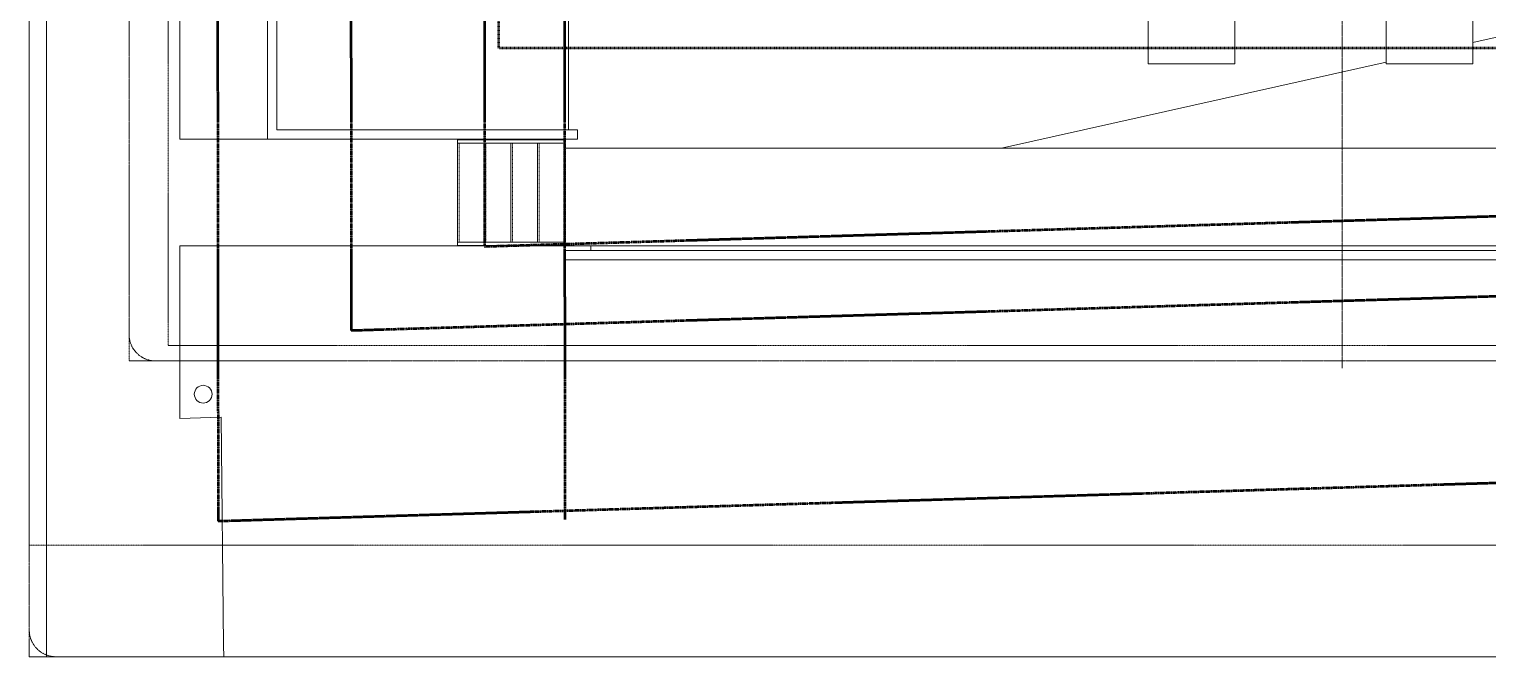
# Model space of a CAD drawing. Header units: inches. Extents: x -4266 to -1814, y 9706 to 12441.
# Drawn here: x -4072 to -3416, y 9706 to 9989 of the extents above; entities that cross this region are included whole.
import ezdxf

# ---------------------------------------------------------------- set-up
doc = ezdxf.new("R2010")
doc.units = ezdxf.units.IN
doc.header["$MEASUREMENT"] = 0
for name, pattern in [('Aligning Line 1_8_', [0.25, 0.125, -0.125]), ('Dash 1_16_', [0.125, 0.0625, -0.0625]), ('Dash Dot 3_16_', [0.3125, 0.1875, -0.0625, 0, -0.0625]), ('Double Dash 3_8_', [1, 0.375, -0.125, 0.125, -0.125, 0.125, -0.125]), ('Grid Line 1_2_', [0.875, 0.5, -0.125, 0.125, -0.125]), ('Overhead 1_16_', [0.101562, 0.0625, -0.039062])]:
    doc.linetypes.add(name, pattern=pattern)
for name, color, linetype, lineweight in [('A-ANNO-SYMB-1', 150, 'Dash Dot 3_16_', 9), ('A-FLOR-2', 10, 'Continuous', 13), ('A-FLOR-HRAL-1', 7, 'Continuous', 9), ('A-WALL-4', 10, 'Continuous', 13), ('C-PROP-LINE-1', 250, 'Double Dash 3_8_', 50), ('C-PROP-LINE-2', 91, 'Dash 1_16_', 50), ('C-TOPO', 7, 'Continuous', 9), ('E-ELEC-EQPM-1', 7, 'Continuous', 9), ('E-LITE-EQPM-2', 7, 'Continuous', 9), ('G-ANNO-SYMB', 111, 'Aligning Line 1_8_', 9), ('G-ANNO-SYMB-1', 147, 'Aligning Line 1_8_', 9), ('S-FNDN-2', 10, 'Continuous', 13), ('S-GRID-1', 1, 'Grid Line 1_2_', 9), ('S-STRS-1', 7, 'Continuous', 9), ('S-STRS-3', 7, 'Overhead 1_16_', 9)]:
    doc.layers.add(name, color=color, linetype=linetype, lineweight=lineweight)

msp = doc.modelspace()

# ---------------------------------------------------------------- linework, layer by layer
at = {"layer": 'A-ANNO-SYMB-1'}
for p, q in [((-4071.96446, 12268.04045), (-4071.96446, 9718.24032)), ((-4027.08301, 11141.42614), (-4027.08301, 9851.38186)), ((-4015.08301, 9839.38186), (-1883.64479, 9839.38186)), ((-4059.96446, 9706.24032), (-1922.95638, 9706.24032))]:
    msp.add_line(p, q, dxfattribs=at)
for centre in [(-4015.08301, 9851.38186), (-4059.96446, 9718.24032)]:
    msp.add_arc(centre, 12, 180, 270, dxfattribs=at)
at = {"layer": 'A-FLOR-2'}
for p, q in [((-3829.32374, 9943.4394), (-3829.32374, 10009.0894)), ((-3422.58826, 9982.71154), (-3329.12521, 10003.66615)), ((-3634.54948, 9935.1894), (-3461.58826, 9973.96766)), ((-3830.87192, 9935.1894), (-3830.87836, 9939.1894)), ((-3329.12374, 9935.1894), (-3830.87192, 9935.1894)), ((-3830.87192, 9935.1894), (-3830.80101, 9891.1894)), ((-3830.80101, 9891.1894), (-2632.32374, 9891.1894))]:
    msp.add_line(p, q, dxfattribs=at)
at = {"layer": 'A-FLOR-HRAL-1'}
for p, q in [((-3831.32374, 9938.9394), (-3879.32374, 9938.9394)), ((-3879.32374, 9938.9394), (-3879.32374, 9937.4394)), ((-3879.32374, 9938.9394), (-3831.32374, 9938.9394)), ((-3879.32374, 9937.4394), (-3831.32374, 9937.4394)), ((-3879.32374, 9937.4394), (-3831.32374, 9937.4394)), ((-3831.32374, 9938.9394), (-3831.32374, 9937.4394)), ((-3831.32374, 9892.9394), (-3879.32374, 9892.9394)), ((-3879.32374, 9892.9394), (-3879.32374, 9891.4394)), ((-3879.32374, 9892.9394), (-3831.32374, 9892.9394)), ((-3879.32374, 9891.4394), (-3831.32374, 9891.4394)), ((-3879.32374, 9891.4394), (-3831.32374, 9891.4394)), ((-3831.32374, 9892.9394), (-3831.32374, 9891.4394))]:
    msp.add_line(p, q, dxfattribs=at)
at = {"layer": 'A-FLOR-HRAL-1', "flags": 128}
for points in [[(-3879.32374, 9938.10719), (-3879.32374, 9938.1894), (-3879.32374, 9938.2716)], [(-3831.32374, 9938.2716), (-3831.32374, 9938.1894), (-3831.32374, 9938.10719)], [(-3879.32374, 9892.10719), (-3879.32374, 9892.1894), (-3879.32374, 9892.2716)], [(-3831.32374, 9892.2716), (-3831.32374, 9892.1894), (-3831.32374, 9892.10719)]]:
    msp.add_lwpolyline(points, dxfattribs=at)
at = {"layer": 'A-WALL-4'}
for p, q in [((-3964.84874, 9939.1894), (-3964.84874, 10168.3144)), ((-3960.59874, 10168.3144), (-3960.59874, 9943.4394)), ((-3960.59874, 9943.4394), (-3825.32374, 9943.4394)), ((-3825.32374, 9939.1894), (-3825.32374, 9943.4394)), ((-3964.84874, 9939.1894), (-3960.59874, 9939.1894)), ((-3825.32374, 9939.1894), (-3960.59874, 9939.1894)), ((-3830.80758, 9889.1894), (-1931.32374, 9889.1894)), ((-3830.80758, 9884.9394), (-3830.80758, 9889.1894)), ((-1931.32374, 9884.9394), (-3830.80758, 9884.9394))]:
    msp.add_line(p, q, dxfattribs=at)
at = {"layer": 'C-PROP-LINE-1'}
for p, q in [((-3989.61052, 12268.68951), (-3987.00617, 9767.3363)), ((-3929.52303, 12184.68951), (-3927.0955, 9853.16749)), ((-3869.44796, 12124.68951), (-3867.12227, 9890.97905)), ((-3833.41046, 12088.68951), (-3830.99429, 9768.08086)), ((-3867.12227, 9890.97905), (-1910.89642, 9949.54302)), ((-3927.0955, 9853.16749), (-1910.89642, 9913.52689)), ((-3987.00617, 9767.3363), (-1910.89642, 9829.48926))]:
    msp.add_line(p, q, dxfattribs=at)
at = {"layer": 'C-PROP-LINE-2'}
for p, q in [((-3860.72374, 9980.1894), (-3860.72374, 11434.3894)), ((-2636.92374, 9980.1894), (-3860.72374, 9980.1894))]:
    msp.add_line(p, q, dxfattribs=at)
at = {"layer": 'C-TOPO'}
for p, q in [((-4064.23425, 9884.02881), (-4064.23425, 10049.12988)), ((-4064.23425, 10049.12988), (-4064.23425, 9884.02881)), ((-4004.23425, 9942.17798), (-4004.23425, 10029.1377)), ((-4004.23425, 10029.1377), (-4004.23425, 9942.17798)), ((-4004.23425, 9942.17798), (-4004.23425, 9939.1897)), ((-4004.23425, 9942.17798), (-4004.23425, 9939.1897)), ((-4002.55774, 9939.1897), (-4004.23425, 9939.1897)), ((-4002.55774, 9939.1897), (-4004.23425, 9939.1897)), ((-3964.84874, 9939.1897), (-4002.55774, 9939.1897)), ((-4002.55774, 9939.1897), (-3964.84874, 9939.1897)), ((-3975.62952, 9891.1897), (-4004.23425, 9891.1897)), ((-4004.23425, 9884.02881), (-4004.23425, 9891.1897)), ((-3975.62952, 9891.1897), (-4004.23425, 9891.1897)), ((-4004.23425, 9891.1897), (-4004.23425, 9884.02881)), ((-3975.62952, 9891.1897), (-3964.67651, 9891.1897)), ((-3964.67651, 9891.1897), (-3975.62952, 9891.1897)), ((-3879.32374, 9891.1897), (-3964.67651, 9891.1897)), ((-3964.67651, 9891.1897), (-3879.32374, 9891.1897)), ((-4064.23425, 9877.18213), (-4064.23425, 9884.02881)), ((-4064.23425, 9877.18213), (-4064.23425, 9884.02881)), ((-4004.23425, 9833.38037), (-4004.23425, 9884.02881)), ((-4004.23425, 9833.38037), (-4004.23425, 9884.02881)), ((-4064.23425, 9877.18213), (-4064.23425, 9706.18078)), ((-4064.23425, 9706.18078), (-4064.23425, 9877.18213)), ((-4004.23425, 9833.38037), (-4004.23425, 9813.46582)), ((-4004.23425, 9813.46582), (-4004.23425, 9833.38037)), ((-3985.64539, 9814.03345), (-4004.23425, 9813.46582)), ((-4004.23425, 9813.46582), (-3985.64539, 9814.03345)), ((-3985.64539, 9814.03345), (-3984.51416, 9711.3999)), ((-3984.51416, 9711.3999), (-3985.64539, 9814.03345)), ((-3984.45662, 9706.18078), (-3984.51416, 9711.3999)), ((-3984.45662, 9706.18078), (-3984.51416, 9711.3999))]:
    msp.add_line(p, q, dxfattribs=at)
at = {"layer": 'E-ELEC-EQPM-1'}
for p, q in [((-3568.58826, 10009.0894), (-3568.58826, 9973.0894)), ((-3529.58826, 9973.0894), (-3529.58826, 10009.0894)), ((-3461.58826, 10009.0894), (-3461.58826, 9973.0894)), ((-3422.58826, 9973.0894), (-3422.58826, 10009.0894)), ((-3568.58826, 9973.0894), (-3529.58826, 9973.0894)), ((-3461.58826, 9973.0894), (-3422.58826, 9973.0894))]:
    msp.add_line(p, q, dxfattribs=at)
at = {"layer": 'E-LITE-EQPM-2'}
for start, end in [(0, 180), (180, 0)]:
    msp.add_arc((-3993.71562, 9824.41957), 4, start, end, dxfattribs=at)
at = {"layer": 'G-ANNO-SYMB'}
for p, q in [((-4027.08301, 9839.38186), (-4027.08301, 11153.42614)), ((-1910.89642, 9839.38186), (-4027.08301, 9839.38186)), ((-1910.89642, 9706.24032), (-4072.00696, 9706.24032))]:
    msp.add_line(p, q, dxfattribs=at)
at = {"layer": 'G-ANNO-SYMB-1'}
for p, q in [((-4071.96446, 9706.24032), (-4071.96446, 12280.10057)), ((-4071.96446, 9756.52836), (-4071.96446, 12280.05907)), ((-4009.5295, 9846.2766), (-4009.5295, 12240.74859)), ((-1910.89642, 9846.2766), (-4009.5295, 9846.2766)), ((-1926.94838, 9756.52836), (-4071.96446, 9756.52836)), ((-1910.89642, 9706.24032), (-4072.00696, 9706.24032)), ((-1910.95638, 9706.24032), (-4071.96446, 9706.24032))]:
    msp.add_line(p, q, dxfattribs=at)
at = {"layer": 'S-FNDN-2'}
msp.add_line((-3819.32374, 9889.1894), (-3819.32374, 9891.1894), dxfattribs=at)
at = {"layer": 'S-GRID-1'}
msp.add_line((-3481.32374, 9836.17969), (-3481.32374, 12376.79045), dxfattribs=at)
at = {"layer": 'S-STRS-1'}
for p, q in [((-3879.32374, 9939.1894), (-3879.32374, 9938.9394)), ((-3879.32374, 9937.4394), (-3879.32374, 9892.9394)), ((-3867.32374, 9939.1894), (-3867.32374, 9938.9394)), ((-3867.32374, 9937.4394), (-3867.32374, 9892.9394)), ((-3855.32374, 9939.1894), (-3855.32374, 9938.9394)), ((-3855.32374, 9937.4394), (-3855.32374, 9892.9394)), ((-3843.32374, 9939.1894), (-3843.32374, 9938.9394)), ((-3843.32374, 9937.43139), (-3843.32374, 9892.9394)), ((-3831.32374, 9939.1894), (-3831.32374, 9938.9394)), ((-3831.32374, 9937.4394), (-3831.32374, 9892.9394)), ((-3879.32374, 9891.4394), (-3879.32374, 9891.1894)), ((-3879.32374, 9891.1894), (-3867.32374, 9891.1894)), ((-3867.32374, 9891.4394), (-3867.32374, 9891.1894)), ((-3867.32374, 9891.1894), (-3855.32374, 9891.1894)), ((-3855.32374, 9891.4394), (-3855.32374, 9891.1894)), ((-3855.32374, 9891.1894), (-3843.32374, 9891.1894)), ((-3843.32374, 9891.4394), (-3843.32374, 9891.1894)), ((-3843.32374, 9891.1894), (-3831.32374, 9891.1894)), ((-3831.32374, 9891.4394), (-3831.32374, 9891.1894))]:
    msp.add_line(p, q, dxfattribs=at)
at = {"layer": 'S-STRS-3'}
for p, q in [((-3878.57374, 9939.1894), (-3878.57374, 9938.9394)), ((-3878.57374, 9937.4394), (-3878.57374, 9892.9394)), ((-3866.57374, 9939.1894), (-3866.57374, 9938.9394)), ((-3866.57374, 9937.4394), (-3866.57374, 9892.9394)), ((-3854.57374, 9939.1894), (-3854.57374, 9938.9394)), ((-3854.57374, 9937.4394), (-3854.57374, 9892.9394)), ((-3842.57374, 9939.1894), (-3842.57374, 9938.9394)), ((-3842.57374, 9937.43139), (-3842.57374, 9892.9394)), ((-3878.57374, 9891.4394), (-3878.57374, 9891.1894)), ((-3866.57374, 9891.4394), (-3866.57374, 9891.1894)), ((-3854.57374, 9891.4394), (-3854.57374, 9891.1894)), ((-3842.57374, 9891.4394), (-3842.57374, 9891.1894))]:
    msp.add_line(p, q, dxfattribs=at)

doc.saveas('drawing.dxf')
